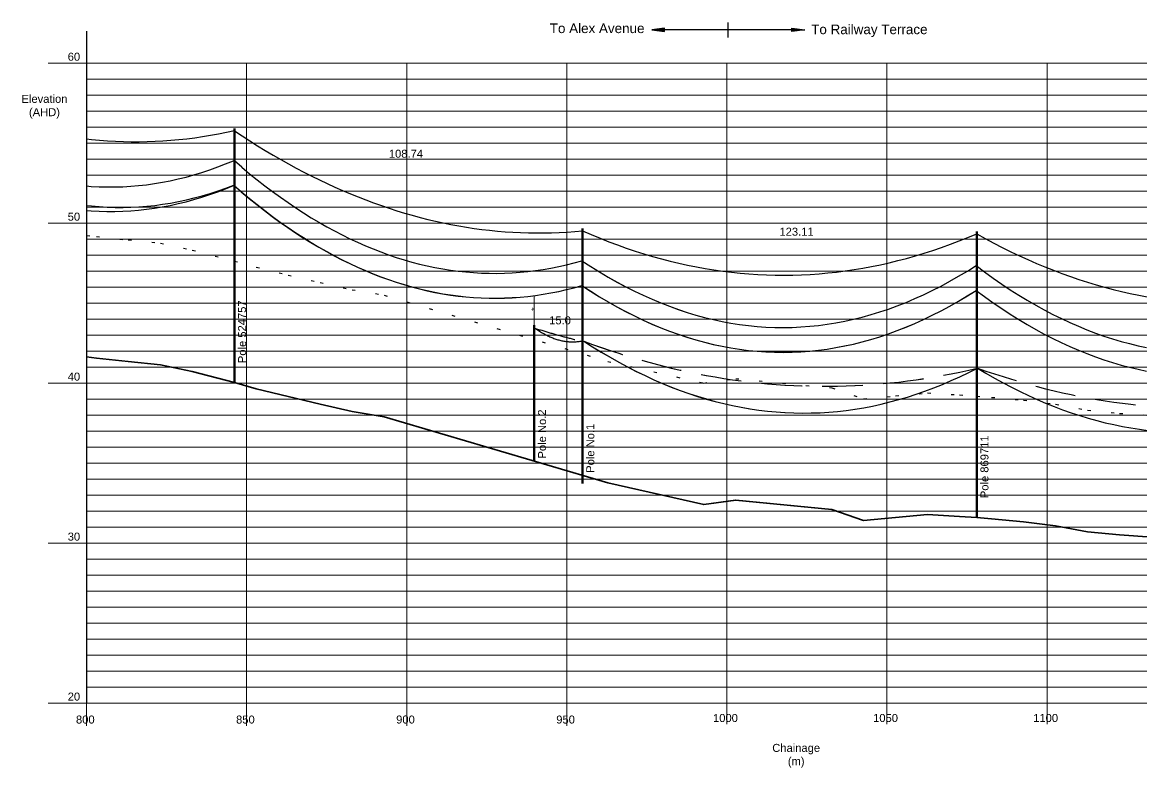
# Model space of a CAD drawing. Header units: metres. Extents: x 302924 to 306036, y 6267404 to 6269261.
# Drawn here: x 305982.94 to 306017.9, y 6268727.38 to 6268750.68 of the extents above; entities that cross this region are included whole.
import ezdxf
from ezdxf.enums import TextEntityAlignment as Align

# ---------------------------------------------------------------- set-up
doc = ezdxf.new("R2010")
doc.units = ezdxf.units.M
doc.linetypes.add('DASHED', pattern=[19.05, 12.7, -6.35])
doc.linetypes.add('DOT', pattern=[6.35, 0, -6.35])
doc.layers.get('0').update_dxf_attribs({"color": 6})
for name, color, linetype, lineweight in [('Major Elevation Grid and Contour Lines Profile', 7, 'Continuous', 0), ('Major Elevation Grid and Contour Lines Profile Text', 7, 'Continuous', 0), ('Major Station Grid Profile', 7, 'Continuous', 0), ('Major Station Grid Profile Text', 7, 'Continuous', 0), ('Minor Elevation Grid Profile', 7, 'Continuous', 0), ('Notes', 7, 'Continuous', 25), ('Notes  (0.13)', 7, 'Continuous', 13), ('Notes (0.25)', 7, 'Continuous', 25), ('Notes_0.35', 7, 'Continuous', 35), ('Sections span lengths and Marker Balls Profile', 7, 'Continuous', 0), ('Sections span lengths and Marker Balls Profile Text', 7, 'Continuous', 0), ('Structures Profile', 7, 'Continuous', 0)]:
    doc.layers.add(name, color=color, linetype=linetype, lineweight=lineweight)
doc.styles.get("Standard").update_dxf_attribs({"font": 'arial.ttf'})
doc.dimstyles.new('1.8mm_1_50 (Earthing)', dxfattribs={"dimtxt": 0.09, "dimasz": 0.1, "dimexe": 0.05, "dimexo": 0.15, "dimgap": 0.025, "dimtad": 0, "dimtoh": 1, "dimdec": 3, "dimlfac": -1, "dimzin": 12, "dimdsep": 46, "dimtxsty": 'Standard', "dimcen": 1, "dimclrd": 7, "dimclre": 7, "dimclrt": 7, "dimadec": 3, "dimazin": 2, "dimtfac": 1, "dimtdec": 3, "dimtmove": 0, "dimatfit": 3, "dimfxl": 1, "dimtolj": 1, "dimtzin": 0, "dimlwd": -1, "dimlwe": -1, "dimarcsym": 0})

# ---------------------------------------------------------------- blocks, each defined once
blk = doc.blocks.new('ARROW')
h = blk.add_hatch(color=256)
h.dxf.hatch_style = 1
h.paths.add_polyline_path([(-4, 0.0001), (0, -0.4999), (0, 0.5001)])
blk.add_line((-0.5, 0.0001), (-4, 0.0001))
at = {"flags": 128}
blk.add_lwpolyline([(-4, 0.0001), (0, -0.4999), (0, 0.5001)], close=True, dxfattribs=at)
blk.add_circle((0, 0.0001), 0.0001)
blk = doc.blocks.new('*D145')
at = {"layer": 'Notes  (0.13)', "color": 7, "transparency": 16777216}
for p, q in [((305998.93, 6268742.038), (305998.93, 6268741.788)), ((305998.93, 6268741.311), (305998.93, 6268741.561))]:
    blk.add_line(p, q, dxfattribs=at)
for points in [[(305998.914, 6268742.038), (305998.947, 6268742.038), (305998.93, 6268742.138)], [(305998.914, 6268741.311), (305998.947, 6268741.311), (305998.93, 6268741.211)]]:
    blk.add_solid(points, dxfattribs=at)
at = {"layer": 'Notes  (0.13)', "color": 7, "transparency": 16777216, "insert": (305998.93, 6268741.674), "char_height": 0.09, "attachment_point": 5, "rotation": 90}
blk.add_mtext('\\A1;{\\H2.2222x; *}', dxfattribs=at)

msp = doc.modelspace()

# ---------------------------------------------------------------- linework, layer by layer
at = {"layer": 'Major Elevation Grid and Contour Lines Profile', "color": 8, "transparency": 33554534}
for p, q in [((305983.7456, 6268749.3971), (305984.9394, 6268749.3971)), ((305984.9394, 6268749.3971), (306030.2256, 6268749.3971)), ((305983.7456, 6268744.3971), (305984.9394, 6268744.3971)), ((305984.9394, 6268744.3971), (306030.2256, 6268744.3971)), ((305983.7456, 6268739.3971), (305984.9394, 6268739.3971)), ((305984.9394, 6268739.3971), (306030.2256, 6268739.3971)), ((305983.7456, 6268734.3971), (305984.9394, 6268734.3971)), ((305984.9395, 6268734.3971), (306030.2256, 6268734.3971)), ((305983.7456, 6268729.3971), (305984.9394, 6268729.3971)), ((305984.9394, 6268729.3971), (306030.2256, 6268729.3971))]:
    msp.add_line(p, q, dxfattribs=at)
at = {"layer": 'Major Station Grid Profile', "color": 8, "transparency": 33554508}
for p, q in [((305984.9464, 6268728.6936), (305984.9464, 6268750.3971)), ((305989.9464, 6268728.6936), (305989.9464, 6268749.3971)), ((305994.9464, 6268728.6936), (305994.9464, 6268749.3971)), ((305999.9464, 6268728.6936), (305999.9464, 6268749.3971)), ((306004.9464, 6268728.7421), (306004.9464, 6268749.3971)), ((306009.9464, 6268728.7421), (306009.9464, 6268749.3971)), ((306014.9464, 6268728.7421), (306014.9464, 6268749.3971))]:
    msp.add_line(p, q, dxfattribs=at)
at = {"layer": 'Minor Elevation Grid Profile', "color": 8, "transparency": 33554534}
for p, q in [((305984.9464, 6268748.8971), (306030.2256, 6268748.8971)), ((305984.9464, 6268748.3971), (306030.2256, 6268748.3971)), ((305984.9464, 6268747.8971), (306030.2256, 6268747.8971)), ((305984.9464, 6268747.3971), (306030.2256, 6268747.3971)), ((305984.9464, 6268746.8971), (306030.2256, 6268746.8971)), ((305984.9464, 6268746.3971), (306030.2256, 6268746.3971)), ((305984.9464, 6268745.8971), (306030.2256, 6268745.8971)), ((305989.0174, 6268745.3971), (306030.2256, 6268745.3971)), ((305984.9394, 6268744.8971), (306030.2256, 6268744.8971)), ((305984.9464, 6268743.8971), (306030.2256, 6268743.8971)), ((305984.9464, 6268743.3971), (306030.2256, 6268743.3971)), ((305984.9464, 6268742.8971), (306030.2256, 6268742.8971)), ((305984.9464, 6268742.3971), (306030.2256, 6268742.3971)), ((305984.9464, 6268741.8971), (306030.2256, 6268741.8971)), ((305984.9464, 6268741.3971), (306030.2256, 6268741.3971)), ((305984.9464, 6268740.8971), (306030.2256, 6268740.8971)), ((305984.9464, 6268740.3971), (306030.2256, 6268740.3971)), ((305984.9394, 6268739.8971), (306030.2256, 6268739.8971)), ((305984.9464, 6268738.8971), (306030.2256, 6268738.8971)), ((305984.9464, 6268738.3971), (306030.2256, 6268738.3971)), ((305984.9464, 6268737.8971), (306030.2256, 6268737.8971)), ((305984.9464, 6268737.3971), (306030.2256, 6268737.3971)), ((305984.9464, 6268736.8971), (306030.2256, 6268736.8971)), ((305984.9464, 6268736.3971), (306030.2256, 6268736.3971)), ((305984.9464, 6268735.8971), (306030.2256, 6268735.8971)), ((305984.9464, 6268735.3971), (306030.2256, 6268735.3971)), ((305984.9464, 6268734.8971), (306030.2256, 6268734.8971)), ((305984.9464, 6268733.8971), (306030.2256, 6268733.8971)), ((305984.9464, 6268733.3971), (306030.2256, 6268733.3971)), ((305984.9464, 6268732.8971), (306030.2256, 6268732.8971)), ((305984.9464, 6268732.3971), (306030.2256, 6268732.3971)), ((305984.9464, 6268731.8971), (306030.2256, 6268731.8971)), ((305984.9464, 6268731.3971), (306030.2256, 6268731.3971)), ((305984.9464, 6268730.8971), (306030.2256, 6268730.8971)), ((305984.9464, 6268730.3971), (306030.2256, 6268730.3971)), ((305984.9394, 6268729.8971), (306030.2256, 6268729.8971))]:
    msp.add_line(p, q, dxfattribs=at)
at = {"layer": 'Notes', "linetype": 'Continuous'}
for p, q in [((306004.989, 6268750.2086), (306004.989, 6268750.6773)), ((306006.9796, 6268750.443), (306002.9983, 6268750.443))]:
    msp.add_line(p, q, dxfattribs=at)
at = {"layer": 'Notes', "linetype": 'Continuous', "flags": 128}
msp.add_lwpolyline([(305984.9464, 6268750.3971), (305984.9464, 6268729.3971)], dxfattribs=at)
at = {"layer": 'Notes  (0.13)', "flags": 128}
msp.add_lwpolyline([(305998.9304, 6268741.2111), (305998.9304, 6268742.1394)], dxfattribs=at)
at = {"layer": 'Notes (0.25)', "color": 7, "linetype": 'DOT', "ltscale": 0.1}
msp.add_lwpolyline([(305984.9464, 6268744.0188), (305985.2534, 6268743.9801), (305986.2524, 6268743.8781), (305987.2524, 6268743.7781), (305988.2514, 6268743.5601), (305989.5644, 6268743.2171), (305990.2474, 6268743.0241), (305991.2454, 6268742.7811), (305992.2444, 6268742.5471), (305993.2434, 6268742.3191), (305994.2434, 6268742.1521), (306001.2264, 6268740.0801), (306004.2224, 6268739.4031), (306005.2214, 6268739.5401), (306008.2194, 6268739.2531), (306009.2174, 6268738.9071), (306010.2164, 6268739.0021), (306011.2164, 6268739.0951), (306012.2154, 6268739.0311), (306012.7494, 6268738.9971), (306013.2154, 6268738.9571), (306014.2154, 6268738.8701), (306015.2144, 6268738.7401), (306016.2134, 6268738.5571), (306017.2134, 6268738.4551), (306018.2134, 6268738.3901)], dxfattribs=at)
at = {"layer": 'Notes_0.35', "color": 7}
msp.add_lwpolyline([(305984.9464, 6268740.2188), (305985.2534, 6268740.1801), (305986.2524, 6268740.0781), (305987.2524, 6268739.9781), (305988.2514, 6268739.7601), (305989.5644, 6268739.4171), (305990.2474, 6268739.2241), (305991.2454, 6268738.9811), (305992.2444, 6268738.7471), (305993.2434, 6268738.5191), (305994.2434, 6268738.3521), (306001.2264, 6268736.2801), (306004.2224, 6268735.6031), (306005.2214, 6268735.7401), (306008.2194, 6268735.4531), (306009.2174, 6268735.1071), (306010.2164, 6268735.2021), (306011.2164, 6268735.2961), (306012.2154, 6268735.2311), (306012.7494, 6268735.1971), (306013.2154, 6268735.1571), (306014.2154, 6268735.0701), (306015.2144, 6268734.9401), (306016.2134, 6268734.7571), (306017.2134, 6268734.6551), (306018.2134, 6268734.5901)], dxfattribs=at)
at = {"layer": 'Notes_0.35', "color": 7, "flags": 128}
msp.add_lwpolyline([(305989.5634, 6268739.4171), (305990.2464, 6268739.2241), (305991.2454, 6268738.9811), (305992.2444, 6268738.7471), (305993.2434, 6268738.5191), (305994.2424, 6268738.3521), (306001.2254, 6268736.2801), (306004.2214, 6268735.6031), (306005.2204, 6268735.7401), (306008.2194, 6268735.4531), (306009.2164, 6268735.1071), (306010.2164, 6268735.2021), (306011.2154, 6268735.2961), (306012.2154, 6268735.2311), (306012.7484, 6268735.1971)], dxfattribs=at)
at = {"layer": 'Sections span lengths and Marker Balls Profile', "color": 190, "lineweight": 25}
for p, q in [((305989.7924, 6268746.1491), (305989.5634, 6268746.3451)), ((305989.7804, 6268745.3761), (305989.5634, 6268745.5611))]:
    msp.add_line(p, q, dxfattribs=at)
at = {"layer": 'Sections span lengths and Marker Balls Profile', "color": 3, "lineweight": 25}
msp.add_line((306012.4754, 6268743.9531), (306012.7484, 6268744.0671), dxfattribs=at)
at = {"layer": 'Sections span lengths and Marker Balls Profile', "color": 190}
for p, q in [((306012.7304, 6268743.0761), (306012.7484, 6268743.0621)), ((306012.7294, 6268742.3011), (306012.7484, 6268742.2861)), ((306012.7294, 6268742.3011), (306012.7484, 6268742.2861))]:
    msp.add_line(p, q, dxfattribs=at)
at = {"layer": 'Sections span lengths and Marker Balls Profile', "color": 1}
for p in [(306012.4974, 6268739.7351), (306012.4984, 6268739.7341), (306012.4984, 6268739.7341)]:
    msp.add_line(p, (306012.7484, 6268739.8611), dxfattribs=at)
at = {"layer": 'Sections span lengths and Marker Balls Profile', "color": 3, "lineweight": 25, "flags": 128}
for points in [[(305984.9464, 6268747.0319), (305985.1064, 6268747.0151), (305985.3544, 6268746.9921), (305985.6014, 6268746.9751), (305985.8494, 6268746.9621), (305986.0974, 6268746.9531), (305986.3444, 6268746.9481), (305986.5924, 6268746.9481), (305986.8394, 6268746.9531), (305987.0874, 6268746.9621), (305987.3354, 6268746.9751), (305987.5824, 6268746.9931), (305987.8304, 6268747.0151), (305988.0774, 6268747.0421), (305988.3254, 6268747.0731), (305988.5734, 6268747.1081), (305988.8204, 6268747.1481), (305989.0684, 6268747.1931), (305989.3164, 6268747.2421), (305989.5634, 6268747.2951)], [(305989.5634, 6268747.2921), (305989.8054, 6268747.1321), (305990.0464, 6268746.9751), (305990.2884, 6268746.8231), (305990.5304, 6268746.6751), (305990.7714, 6268746.5311), (305991.0134, 6268746.3911), (305991.2554, 6268746.2551), (305991.4964, 6268746.1241), (305991.7384, 6268745.9961), (305991.9804, 6268745.8731), (305992.2214, 6268745.7541), (305992.4634, 6268745.6391), (305992.7054, 6268745.5281), (305992.9464, 6268745.4211), (305993.1884, 6268745.3191), (305993.4304, 6268745.2201), (305993.6714, 6268745.1261), (305993.9134, 6268745.0361), (305994.1544, 6268744.9501), (305994.3964, 6268744.8681), (305994.6384, 6268744.7901), (305994.8794, 6268744.7171), (305995.1214, 6268744.6471), (305995.3634, 6268744.5821), (305995.6044, 6268744.5201), (305995.8464, 6268744.4631), (305996.0884, 6268744.4101), (305996.3294, 6268744.3611), (305996.5714, 6268744.3171), (305996.8134, 6268744.2761), (305997.0544, 6268744.2391), (305997.2964, 6268744.2071), (305997.5374, 6268744.1791), (305997.7794, 6268744.1541), (305998.0214, 6268744.1341), (305998.2624, 6268744.1181), (305998.5044, 6268744.1071), (305998.7464, 6268744.0991), (305998.9874, 6268744.0951), (305999.2294, 6268744.0961), (305999.4714, 6268744.1011), (305999.7124, 6268744.1091), (305999.9544, 6268744.1221), (306000.1964, 6268744.1391), (306000.4374, 6268744.1601)], [(306000.4374, 6268744.1601), (306000.7114, 6268744.0421), (306000.9844, 6268743.9291), (306001.2584, 6268743.8211), (306001.5324, 6268743.7191), (306001.8054, 6268743.6211), (306002.0794, 6268743.5301), (306002.3524, 6268743.4431), (306002.6264, 6268743.3621), (306002.9004, 6268743.2861), (306003.1734, 6268743.2151), (306003.4474, 6268743.1491), (306003.7204, 6268743.0891), (306003.9944, 6268743.0341), (306004.2674, 6268742.9851), (306004.5414, 6268742.9401), (306004.8154, 6268742.9011), (306005.0884, 6268742.8681), (306005.3624, 6268742.8391), (306005.6354, 6268742.8161), (306005.9094, 6268742.7981), (306006.1824, 6268742.7851), (306006.4564, 6268742.7781), (306006.7304, 6268742.7761), (306007.0034, 6268742.7791), (306007.2774, 6268742.7881), (306007.5504, 6268742.8011), (306007.8244, 6268742.8201), (306008.0984, 6268742.8451), (306008.3714, 6268742.8741), (306008.6454, 6268742.9091), (306008.9184, 6268742.9491), (306009.1924, 6268742.9951), (306009.4654, 6268743.0461), (306009.7394, 6268743.1021), (306010.0134, 6268743.1631), (306010.2864, 6268743.2301), (306010.5604, 6268743.3011), (306010.8334, 6268743.3791), (306011.1074, 6268743.4611), (306011.3814, 6268743.5491), (306011.6544, 6268743.6421), (306011.9284, 6268743.7401), (306012.2014, 6268743.8441), (306012.4754, 6268743.9531)], [(306012.7494, 6268744.0671), (306013.0154, 6268743.9201), (306013.2814, 6268743.7781), (306013.5474, 6268743.6411), (306013.8144, 6268743.5101), (306014.0804, 6268743.3831), (306014.3464, 6268743.2621), (306014.6124, 6268743.1451), (306014.8794, 6268743.0341), (306015.1454, 6268742.9281), (306015.4114, 6268742.8271), (306015.6774, 6268742.7311), (306015.9434, 6268742.6401), (306016.2104, 6268742.5541), (306016.4764, 6268742.4731), (306016.7424, 6268742.3981), (306017.0084, 6268742.3271), (306017.2754, 6268742.2621), (306017.5414, 6268742.2011), (306017.8074, 6268742.1461), (306018.0734, 6268742.0961)]]:
    msp.add_lwpolyline(points, dxfattribs=at)
at = {"layer": 'Sections span lengths and Marker Balls Profile', "color": 190, "lineweight": 25}
for points in [[(305984.9464, 6268745.5629), (305985.0914, 6268745.5511), (305985.3384, 6268745.5391), (305985.5854, 6268745.5331), (305985.8334, 6268745.5331), (305986.0804, 6268745.5411), (305986.3274, 6268745.5551), (305986.5744, 6268745.5761), (305986.8214, 6268745.6041), (305987.0684, 6268745.6381), (305987.3154, 6268745.6791), (305987.5624, 6268745.7271), (305987.8094, 6268745.7821), (305988.0564, 6268745.8431), (305988.3034, 6268745.9121), (305988.5504, 6268745.9861), (305988.7974, 6268746.0681), (305989.0444, 6268746.1571), (305989.2914, 6268746.2521), (305989.5384, 6268746.3541)], [(305989.7924, 6268746.1491), (305990.0344, 6268745.9481), (305990.2754, 6268745.7551), (305990.5174, 6268745.5671), (305990.7584, 6268745.3861), (305991.0004, 6268745.2111), (305991.2414, 6268745.0421), (305991.4834, 6268744.8791), (305991.7244, 6268744.7231), (305991.9664, 6268744.5731), (305992.2074, 6268744.4291), (305992.4494, 6268744.2911), (305992.6904, 6268744.1601), (305992.9324, 6268744.0351), (305993.1734, 6268743.9161), (305993.4144, 6268743.8031), (305993.6564, 6268743.6971), (305993.8974, 6268743.5961), (305994.1394, 6268743.5021), (305994.3804, 6268743.4141), (305994.6224, 6268743.3321), (305994.8634, 6268743.2571), (305995.1054, 6268743.1871), (305995.3464, 6268743.1241), (305995.5884, 6268743.0671), (305995.8294, 6268743.0161), (305996.0714, 6268742.9721), (305996.3124, 6268742.9331), (305996.5544, 6268742.9011), (305996.7954, 6268742.8751), (305997.0374, 6268742.8551), (305997.2784, 6268742.8421), (305997.5194, 6268742.8341), (305997.7614, 6268742.8331), (305998.0024, 6268742.8381), (305998.2444, 6268742.8491), (305998.4854, 6268742.8661), (305998.7274, 6268742.8891), (305998.9684, 6268742.9191), (305999.2104, 6268742.9551), (305999.4514, 6268742.9971), (305999.6934, 6268743.0451), (305999.9344, 6268743.0991), (306000.1764, 6268743.1601), (306000.4174, 6268743.2261)], [(305984.9394, 6268744.957), (305985.0974, 6268744.9391), (305985.3454, 6268744.9181), (305985.5924, 6268744.9031), (305985.8394, 6268744.8951), (305986.0874, 6268744.8941), (305986.3344, 6268744.9001), (305986.5814, 6268744.9131), (305986.8294, 6268744.9321), (305987.0764, 6268744.9581), (305987.3234, 6268744.9901), (305987.5704, 6268745.0301), (305987.8184, 6268745.0761), (305988.0654, 6268745.1291), (305988.3124, 6268745.1891), (305988.5604, 6268745.2551), (305988.8074, 6268745.3291), (305989.0544, 6268745.4091), (305989.3024, 6268745.4961), (305989.5494, 6268745.5891)], [(305984.9394, 6268744.7994), (305985.0914, 6268744.7871), (305985.3384, 6268744.7731), (305985.5854, 6268744.7671), (305985.8324, 6268744.7671), (305986.0794, 6268744.7741), (305986.3264, 6268744.7881), (305986.5734, 6268744.8081), (305986.8204, 6268744.8351), (305987.0674, 6268744.8691), (305987.3144, 6268744.9101), (305987.5614, 6268744.9571), (305987.8084, 6268745.0111), (305988.0554, 6268745.0721), (305988.3024, 6268745.1401), (305988.5494, 6268745.2141), (305988.7964, 6268745.2951), (305989.0444, 6268745.3831), (305989.2914, 6268745.4771), (305989.5384, 6268745.5791)], [(305989.7804, 6268745.3761), (305990.0224, 6268745.1751), (305990.2644, 6268744.9811), (305990.5064, 6268744.7931), (305990.7474, 6268744.6111), (305990.9894, 6268744.4361), (305991.2314, 6268744.2671), (305991.4734, 6268744.1041), (305991.7154, 6268743.9471), (305991.9564, 6268743.7971), (305992.1984, 6268743.6531), (305992.4404, 6268743.5151), (305992.6824, 6268743.3831), (305992.9244, 6268743.2581), (305993.1654, 6268743.1391), (305993.4074, 6268743.0261), (305993.6494, 6268742.9191), (305993.8914, 6268742.8191), (305994.1334, 6268742.7241), (305994.3744, 6268742.6361), (305994.6164, 6268742.5551), (305994.8584, 6268742.4791), (305995.1004, 6268742.4091), (305995.3424, 6268742.3461), (305995.5834, 6268742.2891), (305995.8254, 6268742.2381), (305996.0674, 6268742.1941), (305996.3094, 6268742.1551), (305996.5514, 6268742.1231), (305996.7924, 6268742.0971), (305997.0344, 6268742.0771), (305997.2764, 6268742.0641), (305997.5184, 6268742.0561), (305997.7604, 6268742.0551), (305998.0014, 6268742.0601), (305998.2434, 6268742.0711), (305998.4854, 6268742.0891), (305998.7274, 6268742.1131), (305998.9684, 6268742.1421), (305999.2104, 6268742.1781), (305999.4524, 6268742.2211), (305999.6944, 6268742.2691), (305999.9364, 6268742.3241), (306000.1774, 6268742.3841), (306000.4194, 6268742.4511)], [(305989.7924, 6268745.3741), (305990.0334, 6268745.1731), (305990.2754, 6268744.9801), (305990.5164, 6268744.7921), (305990.7584, 6268744.6111), (305990.9994, 6268744.4361), (305991.2404, 6268744.2671), (305991.4824, 6268744.1041), (305991.7234, 6268743.9481), (305991.9654, 6268743.7981), (305992.2064, 6268743.6541), (305992.4484, 6268743.5171), (305992.6894, 6268743.3851), (305992.9314, 6268743.2601), (305993.1724, 6268743.1411), (305993.4144, 6268743.0281), (305993.6554, 6268742.9221), (305993.8974, 6268742.8211), (305994.1384, 6268742.7271), (305994.3804, 6268742.6391), (305994.6214, 6268742.5571), (305994.8634, 6268742.4821), (305995.1044, 6268742.4121), (305995.3454, 6268742.3491), (305995.5874, 6268742.2921), (305995.8284, 6268742.2411), (305996.0704, 6268742.1971), (305996.3114, 6268742.1581), (305996.5534, 6268742.1261), (305996.7944, 6268742.1001), (305997.0364, 6268742.0801), (305997.2774, 6268742.0671), (305997.5194, 6268742.0591), (305997.7604, 6268742.0581), (305998.0024, 6268742.0631), (305998.2434, 6268742.0741), (305998.4854, 6268742.0911), (305998.7264, 6268742.1141), (305998.9684, 6268742.1441), (305999.2094, 6268742.1801), (305999.4504, 6268742.2221), (305999.6924, 6268742.2701), (305999.9334, 6268742.3241), (306000.1754, 6268742.3851), (306000.4164, 6268742.4511)], [(306000.4204, 6268743.2261), (306000.6944, 6268743.0481), (306000.9674, 6268742.8781), (306001.2414, 6268742.7151), (306001.5144, 6268742.5611), (306001.7884, 6268742.4141), (306002.0614, 6268742.2761), (306002.3354, 6268742.1461), (306002.6084, 6268742.0231), (306002.8824, 6268741.9091), (306003.1554, 6268741.8021), (306003.4294, 6268741.7031), (306003.7024, 6268741.6131), (306003.9764, 6268741.5301)], [(306000.4214, 6268743.2261), (306000.6954, 6268743.0481), (306000.9684, 6268742.8781), (306001.2424, 6268742.7151), (306001.5154, 6268742.5611), (306001.7894, 6268742.4141), (306002.0624, 6268742.2761), (306002.3364, 6268742.1461), (306002.6094, 6268742.0231), (306002.8834, 6268741.9091), (306003.1564, 6268741.8021), (306003.4304, 6268741.7031), (306003.7034, 6268741.6131), (306003.9774, 6268741.5301), (306004.2514, 6268741.4551), (306004.5244, 6268741.3881), (306004.7984, 6268741.3291), (306005.0714, 6268741.2781), (306005.3454, 6268741.2351), (306005.6184, 6268741.2001), (306005.8924, 6268741.1731), (306006.1654, 6268741.1541), (306006.4394, 6268741.1431), (306006.7124, 6268741.1391), (306006.9864, 6268741.1441), (306007.2594, 6268741.1571), (306007.5334, 6268741.1771), (306007.8064, 6268741.2051), (306008.0804, 6268741.2421), (306008.3534, 6268741.2861), (306008.6274, 6268741.3381), (306008.9014, 6268741.3981), (306009.1744, 6268741.4661), (306009.4484, 6268741.5421), (306009.7214, 6268741.6261), (306009.9954, 6268741.7181), (306010.2684, 6268741.8181), (306010.5424, 6268741.9261), (306010.8154, 6268742.0421), (306011.0894, 6268742.1661), (306011.3624, 6268742.2971), (306011.6364, 6268742.4371), (306011.9094, 6268742.5851), (306012.1834, 6268742.7401), (306012.4564, 6268742.9041), (306012.7304, 6268743.0761)], [(306012.7304, 6268743.0761), (306012.9964, 6268742.8761), (306013.2634, 6268742.6841), (306013.5294, 6268742.4991), (306013.7954, 6268742.3221), (306014.0614, 6268742.1521), (306014.3274, 6268741.9901), (306014.5944, 6268741.8361), (306014.8604, 6268741.6891), (306015.1264, 6268741.5501), (306015.3924, 6268741.4181), (306015.6594, 6268741.2941), (306015.9254, 6268741.1771), (306016.1914, 6268741.0681), (306016.4574, 6268740.9671), (306016.7234, 6268740.8731), (306016.9904, 6268740.7861), (306017.2564, 6268740.7071), (306017.5224, 6268740.6361), (306017.7884, 6268740.5721), (306018.0554, 6268740.5161)], [(306000.4164, 6268742.4511), (306000.6904, 6268742.2731), (306000.9644, 6268742.1021), (306001.2374, 6268741.9401), (306001.5114, 6268741.7851), (306001.7854, 6268741.6391), (306002.0584, 6268741.5001), (306002.3324, 6268741.3701), (306002.6054, 6268741.2471), (306002.8794, 6268741.1331), (306003.1534, 6268741.0261), (306003.4264, 6268740.9271), (306003.7004, 6268740.8371), (306003.9744, 6268740.7541)], [(306000.4164, 6268742.4511), (306000.6894, 6268742.2731), (306000.9634, 6268742.1021), (306001.2364, 6268741.9401), (306001.5104, 6268741.7851), (306001.7844, 6268741.6391), (306002.0574, 6268741.5001), (306002.3314, 6268741.3701), (306002.6054, 6268741.2471), (306002.8784, 6268741.1331), (306003.1524, 6268741.0261), (306003.4254, 6268740.9271), (306003.6994, 6268740.8371), (306003.9734, 6268740.7541), (306004.2464, 6268740.6791), (306004.5204, 6268740.6121), (306004.7944, 6268740.5531), (306005.0674, 6268740.5021), (306005.3414, 6268740.4591), (306005.6154, 6268740.4241), (306005.8884, 6268740.3971), (306006.1624, 6268740.3781), (306006.4354, 6268740.3661), (306006.7094, 6268740.3631), (306006.9834, 6268740.3681), (306007.2564, 6268740.3801), (306007.5304, 6268740.4011), (306007.8044, 6268740.4291), (306008.0774, 6268740.4651), (306008.3514, 6268740.5101), (306008.6244, 6268740.5621), (306008.8984, 6268740.6221), (306009.1724, 6268740.6901), (306009.4454, 6268740.7661), (306009.7194, 6268740.8501), (306009.9934, 6268740.9421), (306010.2664, 6268741.0421), (306010.5404, 6268741.1501), (306010.8134, 6268741.2661), (306011.0874, 6268741.3901), (306011.3614, 6268741.5221), (306011.6344, 6268741.6621), (306011.9084, 6268741.8091), (306012.1824, 6268741.9651), (306012.4554, 6268742.1291), (306012.7294, 6268742.3011)], [(306000.4194, 6268742.4511), (306000.6934, 6268742.2731), (306000.9664, 6268742.1031), (306001.2404, 6268741.9401), (306001.5134, 6268741.7861), (306001.7874, 6268741.6391), (306002.0614, 6268741.5011), (306002.3344, 6268741.3711), (306002.6084, 6268741.2481), (306002.8814, 6268741.1341), (306003.1554, 6268741.0271), (306003.4284, 6268740.9281), (306003.7024, 6268740.8381), (306003.9754, 6268740.7551)], [(306000.4204, 6268742.4511), (306000.6944, 6268742.2731), (306000.9674, 6268742.1031), (306001.2414, 6268741.9401), (306001.5144, 6268741.7861), (306001.7884, 6268741.6391), (306002.0624, 6268741.5011), (306002.3354, 6268741.3711), (306002.6094, 6268741.2481), (306002.8824, 6268741.1341), (306003.1564, 6268741.0271), (306003.4294, 6268740.9281), (306003.7034, 6268740.8381), (306003.9764, 6268740.7551), (306004.2504, 6268740.6801), (306004.5234, 6268740.6131), (306004.7974, 6268740.5541), (306005.0704, 6268740.5031), (306005.3444, 6268740.4601), (306005.6174, 6268740.4251), (306005.8914, 6268740.3981), (306006.1644, 6268740.3791), (306006.4384, 6268740.3681), (306006.7124, 6268740.3641), (306006.9854, 6268740.3691), (306007.2594, 6268740.3821), (306007.5324, 6268740.4021), (306007.8064, 6268740.4301), (306008.0794, 6268740.4671), (306008.3534, 6268740.5111), (306008.6264, 6268740.5631), (306008.9004, 6268740.6231), (306009.1734, 6268740.6911), (306009.4474, 6268740.7671), (306009.7204, 6268740.8511), (306009.9944, 6268740.9431), (306010.2674, 6268741.0431), (306010.5414, 6268741.1511), (306010.8144, 6268741.2671), (306011.0884, 6268741.3911), (306011.3624, 6268741.5221), (306011.6354, 6268741.6621), (306011.9094, 6268741.8101), (306012.1824, 6268741.9651), (306012.4564, 6268742.1291), (306012.7294, 6268742.3011)]]:
    msp.add_lwpolyline(points, dxfattribs=at)
at = {"layer": 'Sections span lengths and Marker Balls Profile', "color": 190, "lineweight": 25, "flags": 128}
msp.add_lwpolyline([(306012.7294, 6268742.3011), (306012.9954, 6268742.1041), (306013.2624, 6268741.9151), (306013.5284, 6268741.7331), (306013.7944, 6268741.5591), (306014.0604, 6268741.3921), (306014.3274, 6268741.2321), (306014.5934, 6268741.0801), (306014.8594, 6268740.9361), (306015.1254, 6268740.7981), (306015.3914, 6268740.6691), (306015.6584, 6268740.5461), (306015.9244, 6268740.4311), (306016.1904, 6268740.3231), (306016.4564, 6268740.2231), (306016.7234, 6268740.1301), (306016.9894, 6268740.0451), (306017.2554, 6268739.9671), (306017.5214, 6268739.8961), (306017.7874, 6268739.8331), (306018.0544, 6268739.7771)], dxfattribs=at)
at = {"layer": 'Sections span lengths and Marker Balls Profile', "color": 1, "lineweight": 25, "flags": 128}
for points in [[(305998.9714, 6268741.1111), (305999.0034, 6268741.0891), (305999.0354, 6268741.0671), (305999.0664, 6268741.0451), (305999.0984, 6268741.0241), (305999.1304, 6268741.0041), (305999.1614, 6268740.9851), (305999.1934, 6268740.9661), (305999.2254, 6268740.9481), (305999.2564, 6268740.9301), (305999.2884, 6268740.9131), (305999.3204, 6268740.8971), (305999.3514, 6268740.8811), (305999.3834, 6268740.8661), (305999.4154, 6268740.8521), (305999.4464, 6268740.8381), (305999.4784, 6268740.8241), (305999.5104, 6268740.8121), (305999.5414, 6268740.8001), (305999.5734, 6268740.7891), (305999.6054, 6268740.7781), (305999.6364, 6268740.7681), (305999.6684, 6268740.7581), (305999.7004, 6268740.7501), (305999.7314, 6268740.7411), (305999.7634, 6268740.7341), (305999.7954, 6268740.7271), (305999.8264, 6268740.7211), (305999.8584, 6268740.7151), (305999.8904, 6268740.7101), (305999.9214, 6268740.7051), (305999.9534, 6268740.7021), (305999.9854, 6268740.6981), (306000.0164, 6268740.6961), (306000.0484, 6268740.6941), (306000.0804, 6268740.6931), (306000.1114, 6268740.6921), (306000.1434, 6268740.6921), (306000.1754, 6268740.6931), (306000.2074, 6268740.6941), (306000.2384, 6268740.6961), (306000.2704, 6268740.6981), (306000.3024, 6268740.7011), (306000.3334, 6268740.7051), (306000.3654, 6268740.7091), (306000.3974, 6268740.7141)], [(305998.9714, 6268741.1111), (305999.0034, 6268741.0891), (305999.0354, 6268741.0671), (305999.0664, 6268741.0451), (305999.0984, 6268741.0251), (305999.1294, 6268741.0041), (305999.1614, 6268740.9851), (305999.1934, 6268740.9661), (305999.2244, 6268740.9481), (305999.2564, 6268740.9301), (305999.2884, 6268740.9131), (305999.3194, 6268740.8971), (305999.3514, 6268740.8811), (305999.3834, 6268740.8661), (305999.4144, 6268740.8521), (305999.4464, 6268740.8381), (305999.4774, 6268740.8251), (305999.5094, 6268740.8121), (305999.5414, 6268740.8001), (305999.5724, 6268740.7891), (305999.6044, 6268740.7781), (305999.6364, 6268740.7681), (305999.6674, 6268740.7591), (305999.6994, 6268740.7501), (305999.7314, 6268740.7421), (305999.7624, 6268740.7341), (305999.7944, 6268740.7271), (305999.8254, 6268740.7211), (305999.8574, 6268740.7151), (305999.8894, 6268740.7101), (305999.9204, 6268740.7061), (305999.9524, 6268740.7021), (305999.9844, 6268740.6991), (306000.0154, 6268740.6961), (306000.0474, 6268740.6941), (306000.0794, 6268740.6931), (306000.1104, 6268740.6921), (306000.1424, 6268740.6921), (306000.1734, 6268740.6931), (306000.2054, 6268740.6941), (306000.2374, 6268740.6961), (306000.2684, 6268740.6981), (306000.3004, 6268740.7011), (306000.3324, 6268740.7051), (306000.3634, 6268740.7091), (306000.3954, 6268740.7141)], [(306000.4774, 6268740.7141), (306000.7514, 6268740.5381), (306001.0244, 6268740.3701), (306001.2974, 6268740.2081), (306001.5704, 6268740.0541), (306001.8434, 6268739.9071), (306002.1174, 6268739.7671), (306002.3904, 6268739.6351), (306002.6634, 6268739.5091), (306002.9364, 6268739.3901), (306003.2094, 6268739.2791), (306003.4824, 6268739.1751), (306003.7564, 6268739.0781), (306004.0294, 6268738.9881), (306004.3024, 6268738.9051), (306004.5754, 6268738.8301), (306004.8484, 6268738.7611), (306005.1224, 6268738.7001), (306005.3954, 6268738.6451), (306005.6684, 6268738.5981), (306005.9414, 6268738.5581), (306006.2144, 6268738.5251), (306006.4874, 6268738.5001), (306006.7614, 6268738.4811), (306007.0344, 6268738.4691), (306007.3074, 6268738.4651), (306007.5804, 6268738.4681), (306007.8534, 6268738.4771), (306008.1274, 6268738.4941), (306008.4004, 6268738.5181), (306008.6734, 6268738.5501), (306008.9464, 6268738.5881), (306009.2194, 6268738.6331), (306009.4934, 6268738.6861), (306009.7664, 6268738.7451), (306010.0394, 6268738.8121), (306010.3124, 6268738.8861), (306010.5854, 6268738.9671), (306010.8584, 6268739.0551), (306011.1324, 6268739.1501), (306011.4054, 6268739.2531), (306011.6784, 6268739.3621), (306011.9514, 6268739.4791), (306012.2244, 6268739.6031), (306012.4984, 6268739.7341)], [(306000.4784, 6268740.7141), (306000.7514, 6268740.5381), (306001.0244, 6268740.3701), (306001.2984, 6268740.2081), (306001.5714, 6268740.0541), (306001.8444, 6268739.9071), (306002.1174, 6268739.7671), (306002.3904, 6268739.6351), (306002.6644, 6268739.5091), (306002.9374, 6268739.3901), (306003.2104, 6268739.2791), (306003.4834, 6268739.1751), (306003.7564, 6268739.0781), (306004.0294, 6268738.9881), (306004.3034, 6268738.9051), (306004.5764, 6268738.8301), (306004.8494, 6268738.7611), (306005.1224, 6268738.7001), (306005.3954, 6268738.6451), (306005.6694, 6268738.5981), (306005.9424, 6268738.5581), (306006.2154, 6268738.5251), (306006.4884, 6268738.5001), (306006.7614, 6268738.4811), (306007.0344, 6268738.4691), (306007.3084, 6268738.4651), (306007.5814, 6268738.4681), (306007.8544, 6268738.4771), (306008.1274, 6268738.4941), (306008.4004, 6268738.5181), (306008.6744, 6268738.5501), (306008.9474, 6268738.5881), (306009.2204, 6268738.6331), (306009.4934, 6268738.6861), (306009.7664, 6268738.7451), (306010.0394, 6268738.8121), (306010.3134, 6268738.8861), (306010.5864, 6268738.9671), (306010.8594, 6268739.0551), (306011.1324, 6268739.1501), (306011.4054, 6268739.2531), (306011.6794, 6268739.3621), (306011.9524, 6268739.4791), (306012.2254, 6268739.6031), (306012.4984, 6268739.7341), (306012.7714, 6268739.8721)], [(306000.4804, 6268740.7141), (306000.7534, 6268740.5381), (306001.0264, 6268740.3701), (306001.3004, 6268740.2091), (306001.5734, 6268740.0541), (306001.8464, 6268739.9071), (306002.1194, 6268739.7681), (306002.3924, 6268739.6351), (306002.6654, 6268739.5091), (306002.9384, 6268739.3911), (306003.2114, 6268739.2801), (306003.4854, 6268739.1761), (306003.7584, 6268739.0791), (306004.0314, 6268738.9891), (306004.3044, 6268738.9061), (306004.5774, 6268738.8301), (306004.8504, 6268738.7621), (306005.1234, 6268738.7001), (306005.3964, 6268738.6461), (306005.6704, 6268738.5991), (306005.9434, 6268738.5591), (306006.2164, 6268738.5261), (306006.4894, 6268738.5001), (306006.7624, 6268738.4821), (306007.0354, 6268738.4701), (306007.3084, 6268738.4661), (306007.5824, 6268738.4681), (306007.8554, 6268738.4781), (306008.1284, 6268738.4951), (306008.4014, 6268738.5191), (306008.6744, 6268738.5501), (306008.9474, 6268738.5881), (306009.2204, 6268738.6341), (306009.4934, 6268738.6861), (306009.7674, 6268738.7461), (306010.0404, 6268738.8131), (306010.3134, 6268738.8861), (306010.5864, 6268738.9671), (306010.8594, 6268739.0561), (306011.1324, 6268739.1511), (306011.4054, 6268739.2531), (306011.6784, 6268739.3631), (306011.9524, 6268739.4791), (306012.2254, 6268739.6031), (306012.4984, 6268739.7341)], [(306000.4814, 6268740.7141), (306000.7544, 6268740.5381), (306001.0274, 6268740.3701), (306001.3004, 6268740.2091), (306001.5734, 6268740.0541), (306001.8464, 6268739.9071), (306002.1204, 6268739.7681), (306002.3934, 6268739.6351), (306002.6664, 6268739.5091), (306002.9394, 6268739.3911), (306003.2124, 6268739.2801), (306003.4854, 6268739.1761), (306003.7584, 6268739.0791), (306004.0314, 6268738.9891), (306004.3054, 6268738.9061), (306004.5784, 6268738.8301), (306004.8514, 6268738.7621), (306005.1244, 6268738.7001), (306005.3974, 6268738.6461), (306005.6704, 6268738.5991), (306005.9434, 6268738.5591), (306006.2164, 6268738.5261), (306006.4904, 6268738.5001), (306006.7634, 6268738.4821), (306007.0364, 6268738.4701), (306007.3094, 6268738.4661), (306007.5824, 6268738.4681), (306007.8554, 6268738.4781), (306008.1284, 6268738.4951), (306008.4014, 6268738.5191), (306008.6754, 6268738.5501), (306008.9484, 6268738.5881), (306009.2214, 6268738.6341), (306009.4944, 6268738.6861), (306009.7674, 6268738.7461), (306010.0404, 6268738.8131), (306010.3134, 6268738.8861), (306010.5874, 6268738.9671), (306010.8604, 6268739.0561), (306011.1334, 6268739.1511), (306011.4064, 6268739.2531), (306011.6794, 6268739.3631), (306011.9524, 6268739.4791), (306012.2254, 6268739.6031), (306012.4984, 6268739.7341), (306012.7724, 6268739.8721)], [(306012.7714, 6268739.8721), (306013.0374, 6268739.7121), (306013.3044, 6268739.5581), (306013.5704, 6268739.4121), (306013.8364, 6268739.2711), (306014.1024, 6268739.1381), (306014.3684, 6268739.0111), (306014.6354, 6268738.8901), (306014.9014, 6268738.7761), (306015.1674, 6268738.6691), (306015.4334, 6268738.5691), (306015.6994, 6268738.4751), (306015.9664, 6268738.3871), (306016.2324, 6268738.3061), (306016.4984, 6268738.2321), (306016.7644, 6268738.1651), (306017.0304, 6268738.1041), (306017.2974, 6268738.0491), (306017.5634, 6268738.0011), (306017.8294, 6268737.9601), (306018.0954, 6268737.9251)]]:
    msp.add_lwpolyline(points, dxfattribs=at)
at = {"layer": 'Sections span lengths and Marker Balls Profile', "color": 1, "linetype": 'DASHED', "lineweight": 25, "ltscale": 0.1, "flags": 128}
for points in [[(305998.9724, 6268741.1111), (305999.0044, 6268741.1011), (305999.0354, 6268741.0921), (305999.0674, 6268741.0821), (305999.0994, 6268741.0721), (305999.1304, 6268741.0621), (305999.1624, 6268741.0531), (305999.1944, 6268741.0431), (305999.2254, 6268741.0331), (305999.2574, 6268741.0241), (305999.2894, 6268741.0141), (305999.3204, 6268741.0051), (305999.3524, 6268740.9961), (305999.3844, 6268740.9861), (305999.4154, 6268740.9771), (305999.4474, 6268740.9681), (305999.4794, 6268740.9591), (305999.5104, 6268740.9501), (305999.5424, 6268740.9411), (305999.5744, 6268740.9321), (305999.6054, 6268740.9231), (305999.6374, 6268740.9141), (305999.6694, 6268740.9051), (305999.7004, 6268740.8961), (305999.7324, 6268740.8871), (305999.7644, 6268740.8781), (305999.7954, 6268740.8701), (305999.8274, 6268740.8611), (305999.8594, 6268740.8531), (305999.8904, 6268740.8441), (305999.9224, 6268740.8351), (305999.9544, 6268740.8271), (305999.9854, 6268740.8191), (306000.0174, 6268740.8101), (306000.0494, 6268740.8021), (306000.0804, 6268740.7941), (306000.1124, 6268740.7861), (306000.1444, 6268740.7771), (306000.1754, 6268740.7691), (306000.2074, 6268740.7611), (306000.2394, 6268740.7531), (306000.2704, 6268740.7451), (306000.3024, 6268740.7371), (306000.3344, 6268740.7301), (306000.3654, 6268740.7221), (306000.3974, 6268740.7141)], [(305998.9724, 6268741.1111), (305999.0044, 6268741.1011), (305999.0354, 6268741.0921), (305999.0674, 6268741.0821), (305999.0984, 6268741.0721), (305999.1304, 6268741.0621), (305999.1624, 6268741.0531), (305999.1934, 6268741.0431), (305999.2254, 6268741.0331), (305999.2574, 6268741.0241), (305999.2884, 6268741.0141), (305999.3204, 6268741.0051), (305999.3524, 6268740.9961), (305999.3834, 6268740.9861), (305999.4154, 6268740.9771), (305999.4464, 6268740.9681), (305999.4784, 6268740.9591), (305999.5104, 6268740.9501), (305999.5414, 6268740.9411), (305999.5734, 6268740.9321), (305999.6054, 6268740.9231), (305999.6364, 6268740.9141), (305999.6684, 6268740.9051), (305999.7004, 6268740.8961), (305999.7314, 6268740.8871), (305999.7634, 6268740.8781), (305999.7944, 6268740.8701), (305999.8264, 6268740.8611), (305999.8584, 6268740.8531), (305999.8894, 6268740.8441), (305999.9214, 6268740.8361), (305999.9534, 6268740.8271), (305999.9844, 6268740.8191), (306000.0164, 6268740.8101), (306000.0484, 6268740.8021), (306000.0794, 6268740.7941), (306000.1114, 6268740.7861), (306000.1424, 6268740.7771), (306000.1744, 6268740.7691), (306000.2064, 6268740.7611), (306000.2374, 6268740.7531), (306000.2694, 6268740.7451), (306000.3014, 6268740.7371), (306000.3324, 6268740.7301), (306000.3644, 6268740.7221), (306000.3964, 6268740.7141)], [(306000.4784, 6268740.7141), (306000.7514, 6268740.6131), (306001.0244, 6268740.5161), (306001.2984, 6268740.4231), (306001.5714, 6268740.3331), (306001.8444, 6268740.2471), (306002.1174, 6268740.1651), (306002.3904, 6268740.0861), (306002.6644, 6268740.0121), (306002.9374, 6268739.9411), (306003.2104, 6268739.8731), (306003.4834, 6268739.8101), (306003.7564, 6268739.7501), (306004.0294, 6268739.6941), (306004.3034, 6268739.6421), (306004.5764, 6268739.5931), (306004.8494, 6268739.5481), (306005.1224, 6268739.5071), (306005.3954, 6268739.4701), (306005.6694, 6268739.4361), (306005.9424, 6268739.4061), (306006.2154, 6268739.3801), (306006.4884, 6268739.3581), (306006.7614, 6268739.3391), (306007.0344, 6268739.3241), (306007.3084, 6268739.3131), (306007.5814, 6268739.3051), (306007.8544, 6268739.3021), (306008.1274, 6268739.3021), (306008.4004, 6268739.3051), (306008.6744, 6268739.3131), (306008.9474, 6268739.3241), (306009.2204, 6268739.3391), (306009.4934, 6268739.3571), (306009.7664, 6268739.3801), (306010.0394, 6268739.4061), (306010.3134, 6268739.4361), (306010.5864, 6268739.4691), (306010.8594, 6268739.5061), (306011.1324, 6268739.5471), (306011.4054, 6268739.5921), (306011.6794, 6268739.6411), (306011.9524, 6268739.6931), (306012.2254, 6268739.7491), (306012.4984, 6268739.8091), (306012.7714, 6268739.8721)], [(306000.4794, 6268740.7141), (306000.7524, 6268740.6131), (306001.0254, 6268740.5161), (306001.2984, 6268740.4231), (306001.5714, 6268740.3331), (306001.8444, 6268740.2471), (306002.1184, 6268740.1651), (306002.3914, 6268740.0861), (306002.6644, 6268740.0121), (306002.9374, 6268739.9411), (306003.2104, 6268739.8731), (306003.4844, 6268739.8101), (306003.7574, 6268739.7501), (306004.0304, 6268739.6941)], [(306000.4804, 6268740.7141), (306000.7534, 6268740.6131), (306001.0264, 6268740.5161), (306001.3004, 6268740.4231), (306001.5734, 6268740.3331), (306001.8464, 6268740.2471), (306002.1194, 6268740.1651), (306002.3924, 6268740.0871), (306002.6654, 6268740.0121), (306002.9384, 6268739.9411), (306003.2114, 6268739.8741), (306003.4854, 6268739.8101), (306003.7584, 6268739.7501), (306004.0314, 6268739.6941)], [(306000.4814, 6268740.7141), (306000.7544, 6268740.6131), (306001.0274, 6268740.5161), (306001.3004, 6268740.4231), (306001.5734, 6268740.3331), (306001.8464, 6268740.2471), (306002.1204, 6268740.1651), (306002.3934, 6268740.0871), (306002.6664, 6268740.0121), (306002.9394, 6268739.9411), (306003.2124, 6268739.8741), (306003.4854, 6268739.8101), (306003.7584, 6268739.7501), (306004.0314, 6268739.6941), (306004.3054, 6268739.6421), (306004.5784, 6268739.5941), (306004.8514, 6268739.5491), (306005.1244, 6268739.5081), (306005.3974, 6268739.4701), (306005.6704, 6268739.4371), (306005.9434, 6268739.4071), (306006.2164, 6268739.3811), (306006.4904, 6268739.3581), (306006.7634, 6268739.3391), (306007.0364, 6268739.3251), (306007.3094, 6268739.3131), (306007.5824, 6268739.3061), (306007.8554, 6268739.3021), (306008.1284, 6268739.3021), (306008.4014, 6268739.3061), (306008.6754, 6268739.3131), (306008.9484, 6268739.3241), (306009.2214, 6268739.3391), (306009.4944, 6268739.3581), (306009.7674, 6268739.3801), (306010.0404, 6268739.4061), (306010.3134, 6268739.4361), (306010.5874, 6268739.4691), (306010.8604, 6268739.5071), (306011.1334, 6268739.5481), (306011.4064, 6268739.5921), (306011.6794, 6268739.6411), (306011.9524, 6268739.6931), (306012.2254, 6268739.7491), (306012.4984, 6268739.8091), (306012.7724, 6268739.8721)], [(306012.7714, 6268739.8721), (306013.0374, 6268739.7791), (306013.3044, 6268739.6901), (306013.5704, 6268739.6041), (306013.8364, 6268739.5211), (306014.1024, 6268739.4431), (306014.3684, 6268739.3671), (306014.6354, 6268739.2961), (306014.9014, 6268739.2271), (306015.1674, 6268739.1631), (306015.4334, 6268739.1021), (306015.6994, 6268739.0441), (306015.9664, 6268738.9901), (306016.2324, 6268738.9401), (306016.4984, 6268738.8931), (306016.7644, 6268738.8501), (306017.0304, 6268738.8101), (306017.2974, 6268738.7741), (306017.5634, 6268738.7411), (306017.8294, 6268738.7121), (306018.0954, 6268738.6861), (306018.3614, 6268738.6641), (306018.6284, 6268738.6461), (306018.8944, 6268738.6311), (306019.1604, 6268738.6191), (306019.4264, 6268738.6111), (306019.6924, 6268738.6071), (306019.9594, 6268738.6061), (306020.2254, 6268738.6091), (306020.4914, 6268738.6151), (306020.7574, 6268738.6251), (306021.0234, 6268738.6381), (306021.2904, 6268738.6551), (306021.5564, 6268738.6761), (306021.8224, 6268738.6991), (306022.0884, 6268738.7271), (306022.3544, 6268738.7581), (306022.6204, 6268738.7931), (306022.8874, 6268738.8311), (306023.1534, 6268738.8721), (306023.4194, 6268738.9181), (306023.6854, 6268738.9661), (306023.9514, 6268739.0191), (306024.2184, 6268739.0751), (306024.4844, 6268739.1341), (306024.7504, 6268739.1971)]]:
    msp.add_lwpolyline(points, dxfattribs=at)
at = {"layer": 'Sections span lengths and Marker Balls Profile', "color": 1, "flags": 128}
for points in [[(306000.4794, 6268740.7141), (306000.7524, 6268740.5381), (306001.0254, 6268740.3701), (306001.2984, 6268740.2081), (306001.5714, 6268740.0541), (306001.8444, 6268739.9071), (306002.1184, 6268739.7671), (306002.3914, 6268739.6351), (306002.6644, 6268739.5091), (306002.9374, 6268739.3901), (306003.2104, 6268739.2791), (306003.4844, 6268739.1751), (306003.7574, 6268739.0781), (306004.0304, 6268738.9881)], [(306000.4804, 6268740.7141), (306000.7534, 6268740.5381), (306001.0264, 6268740.3701), (306001.3004, 6268740.2091), (306001.5734, 6268740.0541), (306001.8464, 6268739.9071), (306002.1194, 6268739.7681), (306002.3924, 6268739.6351), (306002.6654, 6268739.5091), (306002.9384, 6268739.3911), (306003.2114, 6268739.2801), (306003.4854, 6268739.1761), (306003.7584, 6268739.0791), (306004.0314, 6268738.9891)]]:
    msp.add_lwpolyline(points, dxfattribs=at)
at = {"layer": 'Structures Profile', "color": 1, "lineweight": 80}
for p, q in [((305989.5634, 6268739.4171), (305989.5634, 6268747.3621)), ((306000.4374, 6268736.2641), (306000.4374, 6268744.2341)), ((306012.7494, 6268735.1971), (306012.7494, 6268744.1421)), ((305998.9304, 6268736.9611), (305998.9304, 6268741.2111))]:
    msp.add_line(p, q, dxfattribs=at)
at = {"layer": 'Structures Profile', "color": 1}
for p, q in [((305989.5634, 6268747.2951), (305989.5644, 6268747.2951)), ((305989.5634, 6268746.3541), (305989.5384, 6268746.3541)), ((305989.5634, 6268746.3541), (305989.5514, 6268746.3541)), ((305989.5634, 6268745.5791), (305989.5384, 6268745.5791)), ((305989.5634, 6268745.5891), (305989.5394, 6268745.5891)), ((305989.5634, 6268745.5891), (305989.5494, 6268745.5891)), ((305989.5634, 6268745.5791), (305989.5514, 6268745.5791)), ((306000.4374, 6268743.2261), (306000.4174, 6268743.2261)), ((306000.4374, 6268743.2261), (306000.4204, 6268743.2261)), ((306000.4374, 6268743.2261), (306000.4214, 6268743.2261)), ((306012.7494, 6268743.0761), (306012.7304, 6268743.0761)), ((306012.7494, 6268743.0761), (306012.7304, 6268743.0761)), ((306012.7484, 6268743.0761), (306012.7304, 6268743.0761)), ((306012.7484, 6268743.0761), (306012.7304, 6268743.0761)), ((306000.4374, 6268742.4511), (306000.4164, 6268742.4511)), ((306000.4374, 6268742.4511), (306000.4164, 6268742.4511)), ((306000.4374, 6268742.4511), (306000.4164, 6268742.4511)), ((306000.4374, 6268742.4511), (306000.4194, 6268742.4511)), ((306000.4374, 6268742.4511), (306000.4194, 6268742.4511)), ((306000.4374, 6268742.4511), (306000.4204, 6268742.4511)), ((306012.7494, 6268742.3011), (306012.7294, 6268742.3011)), ((306012.7494, 6268742.3011), (306012.7294, 6268742.3011)), ((306012.7484, 6268742.3011), (306012.7294, 6268742.3011)), ((306012.7484, 6268742.3011), (306012.7294, 6268742.3011)), ((306012.7484, 6268742.3011), (306012.7294, 6268742.3011)), ((306012.7484, 6268742.3011), (306012.7294, 6268742.3011)), ((306012.7494, 6268742.3011), (306012.7304, 6268742.3011)), ((306012.7494, 6268742.3011), (306012.7304, 6268742.3011)), ((305998.9304, 6268741.1111), (305998.9714, 6268741.1111)), ((305998.9304, 6268741.1111), (305998.9714, 6268741.1111)), ((306012.7494, 6268739.8721), (306012.7714, 6268739.8721)), ((306012.7494, 6268739.8721), (306012.7714, 6268739.8721)), ((306012.7494, 6268739.8721), (306012.7714, 6268739.8721)), ((306012.7494, 6268739.8721), (306012.7714, 6268739.8721)), ((306012.7494, 6268739.8721), (306012.7714, 6268739.8721)), ((306012.7494, 6268739.8721), (306012.7714, 6268739.8721))]:
    msp.add_line(p, q, dxfattribs=at)

# ---------------------------------------------------------------- block references
at = {"layer": 'Notes', "linetype": 'Continuous', "yscale": 0.1, "zscale": 0.1}
for p, xscale in [((306002.9983, 6268750.443), 0.1), ((306006.9796, 6268750.443), -0.1)]:
    msp.add_blockref('ARROW', p, dxfattribs=dict(at, xscale=xscale))

# ---------------------------------------------------------------- texts
at = {"layer": 'Major Elevation Grid and Contour Lines Profile Text', "color": 7}
for s, p in [('60', (305984.5535, 6268749.6042)), ('50', (305984.5535, 6268744.6042)), ('40', (305984.5535, 6268739.6042)), ('30', (305984.5535, 6268734.6042)), ('20', (305984.5535, 6268729.6042))]:
    msp.add_text(s, height=0.25, dxfattribs=at).set_placement(p, align=Align.MIDDLE_CENTER)
at = {"layer": 'Major Elevation Grid and Contour Lines Profile Text', "color": 7, "linetype": 'Continuous', "char_height": 0.25, "width": 1.436733, "attachment_point": 2}
for s, insert in [('Elevation\\P(AHD)', (305983.6334, 6268748.4118)), ('Chainage\\P(m)', (306007.1109, 6268728.1255))]:
    msp.add_mtext(s, dxfattribs=dict(at, insert=insert))
at = {"layer": 'Major Station Grid Profile Text', "color": 7}
for s, p in [('Pole 524757', (305989.8048, 6268740.0258)), ('Pole No.2', (305999.1728, 6268737.0452)), ('Pole No.1', (306000.6798, 6268736.598)), ('Pole 869711', (306012.9908, 6268735.8058))]:
    msp.add_text(s, height=0.25, rotation=90, dxfattribs=at).set_placement(p, align=Align.MIDDLE_LEFT)
for s, p in [('800', (305984.9089, 6268728.8867)), ('850', (305989.9089, 6268728.8867)), ('900', (305994.9089, 6268728.8867)), ('950', (305999.9089, 6268728.8867)), ('1000', (306004.9019, 6268728.9352)), ('1050', (306009.9019, 6268728.9352)), ('1100', (306014.9019, 6268728.9352))]:
    msp.add_text(s, height=0.25, dxfattribs=at).set_placement(p, align=Align.MIDDLE_CENTER)
at = {"layer": 'Notes  (0.13)', "linetype": 'Continuous', "char_height": 0.3, "attachment_point": 5}
for s, insert in [('To Alex Avenue', (306000.8939, 6268750.4903)), ('To Railway Terrace', (306009.3962, 6268750.4131))]:
    msp.add_mtext(s, dxfattribs=dict(at, insert=insert))
at = {"layer": 'Sections span lengths and Marker Balls Profile Text', "color": 7}
for s, p in [('108.74', (305994.9228, 6268746.5719)), ('123.11', (306007.1222, 6268744.1339)), ('15.0', (305999.7352, 6268741.3651))]:
    msp.add_text(s, height=0.25, dxfattribs=at).set_placement(p, align=Align.MIDDLE_CENTER)

# ---------------------------------------------------------------- dimensions: what is measured, and where the dimension line sits
at = {"layer": 'Notes  (0.13)'}
dim = msp.add_linear_dim(base=(305998.9304, 6268742.1376), p1=(305998.9304, 6268741.2111), p2=(305998.9304, 6268742.1376), angle=90, text='{\\H2.2222x; *}', dimstyle='1.8mm_1_50 (Earthing)', override={"dimse1": 1, "dimse2": 1}, dxfattribs=at)
dim.commit()
dim.dimension.update_dxf_attribs({"geometry": '*D145', "text_midpoint": (305998.9304, 6268741.6743), "dimtype": 160})

doc.saveas('drawing.dxf')
